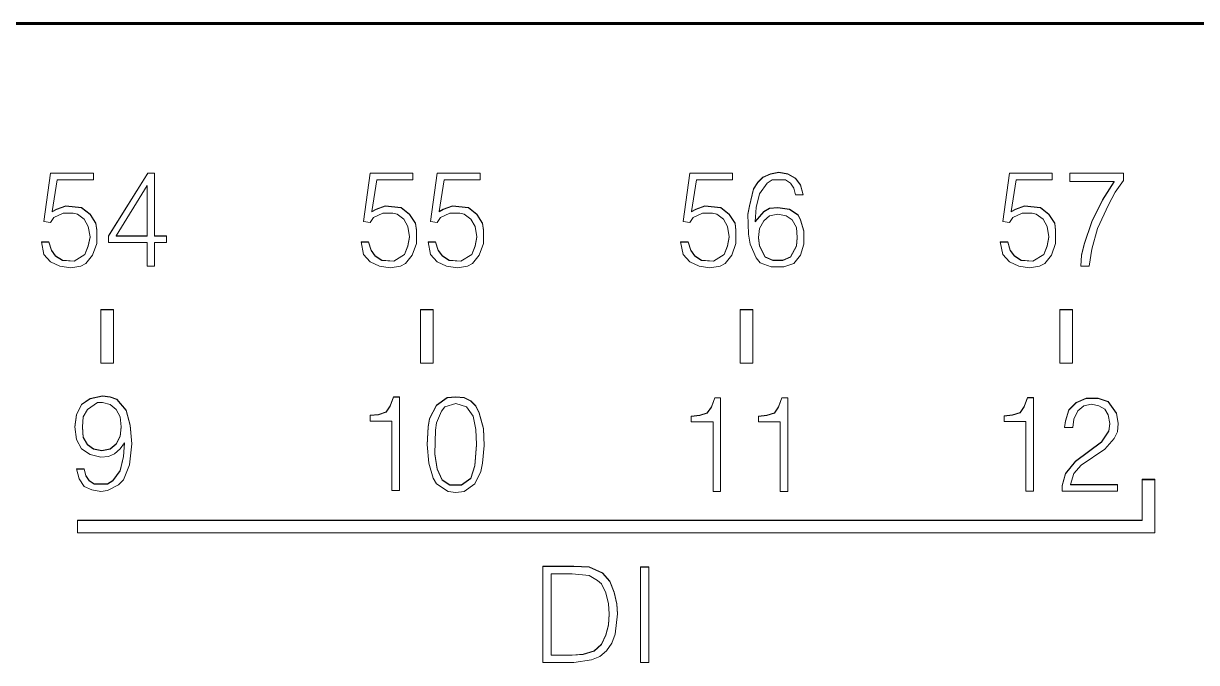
# Model space of a CAD drawing. Header units: millimetres. Extents: x 0 to 53000, y -591 to 24400.
# Drawn here: x 2860.2 to 2878.84, y 2928.85 to 2939 of the extents above; entities that cross this region are included whole.
import ezdxf
from ezdxf.enums import TextEntityAlignment as Align

# ---------------------------------------------------------------- set-up
doc = ezdxf.new("R2010")
doc.units = ezdxf.units.MM
doc.linetypes.add('K5LT_BASIC', pattern=[0])
doc.linetypes.add('K5LT_THIN', pattern=[0])
doc.layers.add('Основная', color=7, linetype='Continuous', lineweight=30)
doc.styles.add('текст', font='isocpeui.ttf')

# ---------------------------------------------------------------- blocks, each defined once
blk = doc.blocks.new('Программируемое реле ПР102')
at = {"layer": 'Основная', "linetype": 'K5LT_BASIC', "lineweight": 60}
blk.add_line((116.75, 34), (0.25, 34), dxfattribs=at)
at = {"layer": 'Основная', "linetype": 'K5LT_THIN', "lineweight": 18}
for p, q in [((72.457, 31.624), (72.351, 30.852)), ((72.457, 31.619), (72.351, 30.852)), ((73.137, 31.624), (72.457, 31.624)), ((72.457, 31.619), (72.457, 31.624)), ((73.137, 31.619), (72.457, 31.619)), ((72.484, 31.011), (72.564, 31.517)), ((72.564, 31.517), (73.137, 31.517)), ((73.137, 31.517), (73.137, 31.624)), ((74.004, 31.624), (73.377, 30.625)), ((74.004, 31.619), (73.377, 30.62)), ((74.004, 31.619), (74.004, 31.624)), ((74.111, 31.624), (74.004, 31.624)), ((74.111, 31.619), (74.004, 31.619)), ((74.111, 30.625), (74.111, 31.624)), ((77.537, 31.624), (77.431, 30.852)), ((77.537, 31.619), (77.431, 30.852)), ((78.217, 31.624), (77.537, 31.624)), ((77.537, 31.619), (77.537, 31.624)), ((78.217, 31.619), (77.537, 31.619)), ((77.564, 31.011), (77.644, 31.517)), ((77.644, 31.517), (78.217, 31.517)), ((78.217, 31.517), (78.217, 31.624)), ((78.604, 31.624), (78.497, 30.852)), ((78.604, 31.619), (78.498, 30.852)), ((78.604, 31.619), (78.604, 31.624)), ((79.284, 31.624), (78.604, 31.624)), ((79.284, 31.619), (78.604, 31.619)), ((78.631, 31.011), (78.711, 31.517)), ((78.711, 31.517), (79.284, 31.517)), ((79.284, 31.517), (79.284, 31.624)), ((82.617, 31.624), (82.511, 30.852)), ((82.617, 31.619), (82.511, 30.852)), ((82.617, 31.619), (82.617, 31.624)), ((83.297, 31.624), (82.617, 31.624)), ((83.297, 31.619), (82.617, 31.619)), ((82.644, 31.011), (82.724, 31.517)), ((82.724, 31.517), (83.297, 31.517)), ((83.297, 31.517), (83.297, 31.624)), ((83.777, 31.557), (83.697, 31.477)), ((83.777, 31.552), (83.697, 31.472)), ((83.897, 31.611), (83.777, 31.557)), ((83.897, 31.605), (83.777, 31.552)), ((83.777, 31.552), (83.777, 31.557)), ((83.844, 31.464), (83.924, 31.517)), ((84.031, 31.637), (83.897, 31.611)), ((84.031, 31.632), (83.897, 31.605)), ((83.897, 31.605), (83.897, 31.611)), ((83.924, 31.517), (84.137, 31.517)), ((84.177, 31.611), (84.031, 31.637)), ((84.031, 31.632), (84.031, 31.637)), ((84.177, 31.605), (84.031, 31.632)), ((84.137, 31.517), (84.217, 31.464)), ((84.297, 31.544), (84.177, 31.611)), ((84.177, 31.605), (84.177, 31.611)), ((84.297, 31.539), (84.177, 31.605)), ((84.377, 31.438), (84.297, 31.544)), ((84.297, 31.539), (84.297, 31.544)), ((84.377, 31.432), (84.297, 31.539)), ((87.697, 31.624), (87.591, 30.852)), ((87.697, 31.619), (87.591, 30.852)), ((87.697, 31.619), (87.697, 31.624)), ((88.377, 31.624), (87.697, 31.624)), ((88.377, 31.619), (87.697, 31.619)), ((87.724, 31.011), (87.804, 31.517)), ((87.804, 31.517), (88.377, 31.517)), ((88.377, 31.517), (88.377, 31.624)), ((88.657, 31.624), (88.657, 31.491)), ((89.511, 31.624), (88.657, 31.624)), ((89.511, 31.619), (88.657, 31.619)), ((89.511, 31.504), (89.511, 31.624)), ((73.497, 30.625), (73.991, 31.424)), ((73.991, 31.424), (73.991, 30.625)), ((83.631, 31.371), (83.564, 31.105)), ((83.631, 31.366), (83.564, 31.099)), ((83.697, 31.477), (83.631, 31.371)), ((83.697, 31.472), (83.631, 31.366)), ((83.631, 31.366), (83.631, 31.371)), ((83.697, 31.472), (83.697, 31.477)), ((83.724, 31.291), (83.844, 31.464)), ((84.217, 31.464), (84.271, 31.384)), ((84.271, 31.384), (84.297, 31.278)), ((84.417, 31.278), (84.377, 31.438)), ((84.377, 31.432), (84.377, 31.438)), ((84.416, 31.278), (84.377, 31.432)), ((88.657, 31.491), (89.364, 31.491)), ((89.364, 31.491), (89.177, 31.198)), ((89.364, 31.486), (89.177, 31.193)), ((89.364, 31.486), (89.364, 31.491)), ((89.377, 31.318), (89.511, 31.504)), ((83.671, 31.078), (83.724, 31.291)), ((84.297, 31.278), (84.417, 31.278)), ((89.177, 31.198), (89.004, 30.852)), ((89.177, 31.193), (89.004, 30.846)), ((89.177, 31.193), (89.177, 31.198)), ((89.271, 31.118), (89.377, 31.318)), ((72.551, 31.051), (72.484, 31.011)), ((72.551, 31.046), (72.484, 31.006)), ((72.484, 31.006), (72.484, 31.011)), ((72.511, 30.918), (72.657, 30.985)), ((72.697, 31.105), (72.551, 31.051)), ((72.697, 31.099), (72.551, 31.046)), ((72.551, 31.046), (72.551, 31.051)), ((72.657, 30.985), (72.817, 30.985)), ((72.697, 31.099), (72.697, 31.105)), ((72.951, 31.078), (72.697, 31.105)), ((72.951, 31.073), (72.697, 31.099)), ((72.817, 30.985), (72.884, 30.972)), ((72.884, 30.972), (72.991, 30.892)), ((73.084, 30.972), (72.951, 31.078)), ((72.951, 31.073), (72.951, 31.078)), ((73.084, 30.966), (72.951, 31.073)), ((73.084, 30.966), (73.084, 30.972)), ((73.177, 30.825), (73.084, 30.972)), ((73.177, 30.82), (73.084, 30.966)), ((77.631, 31.051), (77.564, 31.011)), ((77.631, 31.046), (77.564, 31.006)), ((77.564, 31.006), (77.564, 31.011)), ((77.591, 30.918), (77.737, 30.985)), ((77.777, 31.105), (77.631, 31.051)), ((77.777, 31.099), (77.631, 31.046)), ((77.631, 31.046), (77.631, 31.051)), ((77.737, 30.985), (77.897, 30.985)), ((78.031, 31.078), (77.777, 31.105)), ((77.777, 31.099), (77.777, 31.105)), ((78.031, 31.073), (77.777, 31.099)), ((77.897, 30.985), (77.964, 30.972)), ((77.964, 30.972), (78.071, 30.892)), ((78.031, 31.073), (78.031, 31.078)), ((78.164, 30.972), (78.031, 31.078)), ((78.164, 30.966), (78.031, 31.073)), ((78.164, 30.966), (78.164, 30.972)), ((78.257, 30.825), (78.164, 30.972)), ((78.257, 30.82), (78.164, 30.966)), ((78.697, 31.051), (78.631, 31.011)), ((78.697, 31.046), (78.631, 31.006)), ((78.631, 31.006), (78.631, 31.011)), ((78.657, 30.918), (78.804, 30.985)), ((78.844, 31.105), (78.697, 31.051)), ((78.844, 31.099), (78.697, 31.046)), ((78.697, 31.046), (78.697, 31.051)), ((78.804, 30.985), (78.964, 30.985)), ((78.844, 31.099), (78.844, 31.105)), ((79.097, 31.078), (78.844, 31.105)), ((79.097, 31.073), (78.844, 31.099)), ((78.964, 30.985), (79.031, 30.972)), ((79.031, 30.972), (79.137, 30.892)), ((79.231, 30.972), (79.097, 31.078)), ((79.097, 31.073), (79.097, 31.078)), ((79.231, 30.966), (79.097, 31.073)), ((79.231, 30.966), (79.231, 30.972)), ((79.324, 30.825), (79.231, 30.972)), ((79.324, 30.82), (79.231, 30.966)), ((82.711, 31.051), (82.644, 31.011)), ((82.711, 31.046), (82.644, 31.006)), ((82.644, 31.006), (82.644, 31.011)), ((82.671, 30.918), (82.817, 30.985)), ((82.857, 31.105), (82.711, 31.051)), ((82.857, 31.099), (82.711, 31.046)), ((82.711, 31.046), (82.711, 31.051)), ((82.817, 30.985), (82.977, 30.985)), ((82.857, 31.099), (82.857, 31.105)), ((83.111, 31.078), (82.857, 31.105)), ((83.111, 31.073), (82.857, 31.099)), ((82.977, 30.985), (83.044, 30.972)), ((83.044, 30.972), (83.151, 30.892)), ((83.244, 30.972), (83.111, 31.078)), ((83.111, 31.073), (83.111, 31.078)), ((83.244, 30.966), (83.111, 31.073)), ((83.244, 30.966), (83.244, 30.972)), ((83.337, 30.825), (83.244, 30.972)), ((83.337, 30.82), (83.244, 30.966)), ((83.564, 31.105), (83.537, 30.972)), ((83.564, 31.099), (83.537, 30.967)), ((83.537, 30.972), (83.551, 30.652)), ((83.564, 31.099), (83.564, 31.105)), ((83.657, 30.852), (83.671, 31.078)), ((83.791, 31.011), (83.657, 30.852)), ((83.791, 31.006), (83.657, 30.846)), ((83.884, 31.065), (83.791, 31.011)), ((83.884, 31.059), (83.791, 31.006)), ((83.791, 31.006), (83.791, 31.011)), ((84.017, 31.078), (83.884, 31.065)), ((84.017, 31.073), (83.884, 31.059)), ((83.884, 31.059), (83.884, 31.065)), ((83.884, 30.945), (84.017, 30.972)), ((84.017, 31.073), (84.017, 31.078)), ((84.204, 31.051), (84.017, 31.078)), ((84.204, 31.046), (84.017, 31.073)), ((84.017, 30.972), (84.151, 30.945)), ((84.204, 31.046), (84.204, 31.051)), ((84.337, 30.958), (84.204, 31.051)), ((84.337, 30.953), (84.204, 31.046)), ((84.377, 30.878), (84.337, 30.958)), ((84.337, 30.953), (84.337, 30.958)), ((84.377, 30.873), (84.337, 30.953)), ((87.791, 31.051), (87.724, 31.011)), ((87.791, 31.046), (87.724, 31.006)), ((87.724, 31.006), (87.724, 31.011)), ((87.751, 30.918), (87.897, 30.985)), ((87.937, 31.105), (87.791, 31.051)), ((87.937, 31.099), (87.791, 31.046)), ((87.791, 31.046), (87.791, 31.051)), ((87.897, 30.985), (88.057, 30.985)), ((87.937, 31.099), (87.937, 31.105)), ((88.191, 31.078), (87.937, 31.105)), ((88.191, 31.073), (87.937, 31.099)), ((88.057, 30.985), (88.124, 30.972)), ((88.124, 30.972), (88.231, 30.892)), ((88.191, 31.073), (88.191, 31.078)), ((88.324, 30.972), (88.191, 31.078)), ((88.324, 30.966), (88.191, 31.073)), ((88.417, 30.825), (88.324, 30.972)), ((88.324, 30.966), (88.324, 30.972)), ((88.417, 30.82), (88.324, 30.966)), ((89.097, 30.745), (89.271, 31.118)), ((72.351, 30.852), (72.457, 30.838)), ((72.457, 30.838), (72.511, 30.918)), ((72.991, 30.892), (73.057, 30.772)), ((73.057, 30.772), (73.084, 30.612)), ((73.191, 30.719), (73.177, 30.825)), ((73.177, 30.82), (73.177, 30.825)), ((73.191, 30.713), (73.177, 30.82)), ((77.431, 30.852), (77.537, 30.838)), ((77.537, 30.838), (77.591, 30.918)), ((78.071, 30.892), (78.137, 30.772)), ((78.137, 30.772), (78.164, 30.612)), ((78.257, 30.82), (78.257, 30.825)), ((78.271, 30.719), (78.257, 30.825)), ((78.271, 30.713), (78.257, 30.82)), ((78.497, 30.852), (78.604, 30.838)), ((78.604, 30.838), (78.657, 30.918)), ((79.137, 30.892), (79.204, 30.772)), ((79.204, 30.772), (79.231, 30.612)), ((79.337, 30.719), (79.324, 30.825)), ((79.324, 30.82), (79.324, 30.825)), ((79.337, 30.713), (79.324, 30.82)), ((82.511, 30.852), (82.617, 30.838)), ((82.617, 30.838), (82.671, 30.918)), ((83.151, 30.892), (83.217, 30.772)), ((83.217, 30.772), (83.244, 30.612)), ((83.337, 30.82), (83.337, 30.825)), ((83.351, 30.719), (83.337, 30.825)), ((83.351, 30.713), (83.337, 30.82)), ((83.657, 30.846), (83.657, 30.852)), ((83.724, 30.745), (83.791, 30.865)), ((83.791, 30.865), (83.884, 30.945)), ((84.151, 30.945), (84.244, 30.878)), ((84.244, 30.878), (84.311, 30.758)), ((84.377, 30.873), (84.377, 30.878)), ((84.431, 30.705), (84.377, 30.878)), ((84.431, 30.7), (84.377, 30.873)), ((87.591, 30.852), (87.697, 30.838)), ((87.697, 30.838), (87.751, 30.918)), ((88.231, 30.892), (88.297, 30.772)), ((88.297, 30.772), (88.324, 30.612)), ((88.417, 30.82), (88.417, 30.825)), ((88.431, 30.719), (88.417, 30.825)), ((88.431, 30.713), (88.417, 30.82)), ((89.004, 30.852), (88.884, 30.492)), ((89.004, 30.846), (88.884, 30.487)), ((89.004, 30.846), (89.004, 30.852)), ((73.084, 30.612), (73.057, 30.466)), ((73.084, 30.607), (73.057, 30.46)), ((73.084, 30.607), (73.084, 30.612)), ((73.191, 30.505), (73.191, 30.719)), ((73.377, 30.625), (73.377, 30.519)), ((73.991, 30.625), (73.497, 30.625)), ((73.497, 30.62), (73.497, 30.625)), ((73.991, 30.62), (73.497, 30.62)), ((73.991, 30.62), (73.991, 30.625)), ((74.111, 30.62), (74.111, 30.625)), ((74.297, 30.625), (74.111, 30.625)), ((74.297, 30.62), (74.111, 30.62)), ((74.297, 30.519), (74.297, 30.625)), ((78.164, 30.612), (78.137, 30.466)), ((78.164, 30.607), (78.137, 30.46)), ((78.164, 30.607), (78.164, 30.612)), ((78.271, 30.505), (78.271, 30.719)), ((79.231, 30.612), (79.204, 30.466)), ((79.231, 30.607), (79.204, 30.46)), ((79.231, 30.607), (79.231, 30.612)), ((79.337, 30.505), (79.337, 30.719)), ((83.244, 30.612), (83.217, 30.466)), ((83.244, 30.607), (83.217, 30.46)), ((83.244, 30.607), (83.244, 30.612)), ((83.351, 30.505), (83.351, 30.719)), ((83.551, 30.652), (83.577, 30.492)), ((83.711, 30.599), (83.724, 30.745)), ((83.711, 30.593), (83.711, 30.599)), ((83.724, 30.466), (83.711, 30.599)), ((83.724, 30.46), (83.711, 30.593)), ((84.311, 30.758), (84.324, 30.599)), ((84.324, 30.599), (84.311, 30.466)), ((84.324, 30.593), (84.311, 30.46)), ((84.324, 30.593), (84.324, 30.599)), ((84.431, 30.492), (84.431, 30.705)), ((88.324, 30.612), (88.297, 30.466)), ((88.324, 30.607), (88.297, 30.46)), ((88.324, 30.607), (88.324, 30.612)), ((88.431, 30.505), (88.431, 30.719)), ((89.004, 30.412), (89.097, 30.745)), ((72.311, 30.532), (72.351, 30.332)), ((72.431, 30.532), (72.311, 30.532)), ((72.431, 30.527), (72.312, 30.527)), ((72.471, 30.399), (72.431, 30.532)), ((72.431, 30.527), (72.431, 30.532)), ((72.471, 30.394), (72.431, 30.527)), ((72.471, 30.394), (72.471, 30.399)), ((72.537, 30.306), (72.471, 30.399)), ((72.537, 30.301), (72.471, 30.394)), ((73.057, 30.466), (73.004, 30.332)), ((73.057, 30.46), (73.004, 30.327)), ((73.057, 30.46), (73.057, 30.466)), ((73.124, 30.319), (73.191, 30.505)), ((73.377, 30.519), (73.991, 30.519)), ((73.991, 30.519), (73.991, 30.146)), ((74.111, 30.519), (74.297, 30.519)), ((74.111, 30.146), (74.111, 30.519)), ((77.511, 30.532), (77.391, 30.532)), ((77.391, 30.532), (77.431, 30.332)), ((77.511, 30.527), (77.392, 30.527)), ((77.551, 30.399), (77.511, 30.532)), ((77.511, 30.527), (77.511, 30.532)), ((77.551, 30.394), (77.511, 30.527)), ((77.617, 30.306), (77.551, 30.399)), ((77.551, 30.394), (77.551, 30.399)), ((77.617, 30.301), (77.551, 30.394)), ((78.137, 30.466), (78.084, 30.332)), ((78.137, 30.46), (78.084, 30.327)), ((78.137, 30.46), (78.137, 30.466)), ((78.204, 30.319), (78.271, 30.505)), ((78.457, 30.532), (78.497, 30.332)), ((78.577, 30.532), (78.457, 30.532)), ((78.577, 30.527), (78.458, 30.527)), ((78.617, 30.399), (78.577, 30.532)), ((78.577, 30.527), (78.577, 30.532)), ((78.617, 30.394), (78.577, 30.527)), ((78.684, 30.306), (78.617, 30.399)), ((78.617, 30.394), (78.617, 30.399)), ((78.684, 30.301), (78.617, 30.394)), ((79.204, 30.466), (79.151, 30.332)), ((79.204, 30.46), (79.151, 30.327)), ((79.204, 30.46), (79.204, 30.466)), ((79.271, 30.319), (79.337, 30.505)), ((82.591, 30.532), (82.471, 30.532)), ((82.471, 30.532), (82.511, 30.332)), ((82.591, 30.527), (82.472, 30.527)), ((82.591, 30.527), (82.591, 30.532)), ((82.631, 30.399), (82.591, 30.532)), ((82.631, 30.394), (82.591, 30.527)), ((82.697, 30.306), (82.631, 30.399)), ((82.631, 30.394), (82.631, 30.399)), ((82.697, 30.301), (82.631, 30.394)), ((83.217, 30.466), (83.164, 30.332)), ((83.217, 30.46), (83.164, 30.327)), ((83.217, 30.46), (83.217, 30.466)), ((83.284, 30.319), (83.351, 30.505)), ((83.577, 30.492), (83.671, 30.279)), ((83.724, 30.46), (83.724, 30.466)), ((83.817, 30.292), (83.724, 30.466)), ((83.817, 30.287), (83.724, 30.46)), ((84.311, 30.466), (84.217, 30.292)), ((84.311, 30.46), (84.217, 30.287)), ((84.311, 30.46), (84.311, 30.466)), ((84.377, 30.319), (84.431, 30.492)), ((87.551, 30.532), (87.591, 30.332)), ((87.671, 30.532), (87.551, 30.532)), ((87.671, 30.527), (87.552, 30.527)), ((87.671, 30.527), (87.671, 30.532)), ((87.711, 30.399), (87.671, 30.532)), ((87.711, 30.394), (87.671, 30.527)), ((87.777, 30.306), (87.711, 30.399)), ((87.711, 30.394), (87.711, 30.399)), ((87.777, 30.301), (87.711, 30.394)), ((88.297, 30.466), (88.244, 30.332)), ((88.297, 30.46), (88.244, 30.327)), ((88.297, 30.46), (88.297, 30.466)), ((88.364, 30.319), (88.431, 30.505)), ((88.884, 30.492), (88.844, 30.319)), ((88.884, 30.487), (88.844, 30.314)), ((88.884, 30.487), (88.884, 30.492)), ((88.964, 30.146), (89.004, 30.412)), ((72.351, 30.332), (72.457, 30.213)), ((72.457, 30.213), (72.604, 30.146)), ((72.644, 30.239), (72.537, 30.306)), ((72.537, 30.301), (72.537, 30.306)), ((72.644, 30.234), (72.537, 30.301)), ((72.644, 30.234), (72.644, 30.239)), ((72.831, 30.226), (72.644, 30.239)), ((72.831, 30.221), (72.644, 30.234)), ((73.004, 30.332), (72.831, 30.226)), ((73.004, 30.327), (72.831, 30.221)), ((72.831, 30.221), (72.831, 30.226)), ((73.004, 30.327), (73.004, 30.332)), ((73.017, 30.186), (73.124, 30.319)), ((77.431, 30.332), (77.537, 30.213)), ((77.537, 30.213), (77.684, 30.146)), ((77.617, 30.301), (77.617, 30.306)), ((77.724, 30.239), (77.617, 30.306)), ((77.724, 30.234), (77.617, 30.301)), ((77.724, 30.234), (77.724, 30.239)), ((77.911, 30.226), (77.724, 30.239)), ((77.911, 30.221), (77.724, 30.234)), ((78.084, 30.332), (77.911, 30.226)), ((78.084, 30.327), (77.911, 30.221)), ((77.911, 30.221), (77.911, 30.226)), ((78.084, 30.327), (78.084, 30.332)), ((78.097, 30.186), (78.204, 30.319)), ((78.497, 30.332), (78.604, 30.213)), ((78.604, 30.213), (78.751, 30.146)), ((78.684, 30.301), (78.684, 30.306)), ((78.791, 30.239), (78.684, 30.306)), ((78.791, 30.234), (78.684, 30.301)), ((78.977, 30.226), (78.791, 30.239)), ((78.791, 30.234), (78.791, 30.239)), ((78.977, 30.221), (78.791, 30.234)), ((79.151, 30.332), (78.977, 30.226)), ((79.151, 30.327), (78.977, 30.221)), ((78.977, 30.221), (78.977, 30.226)), ((79.151, 30.327), (79.151, 30.332)), ((79.164, 30.186), (79.271, 30.319)), ((82.511, 30.332), (82.617, 30.213)), ((82.617, 30.213), (82.764, 30.146)), ((82.697, 30.301), (82.697, 30.306)), ((82.804, 30.239), (82.697, 30.306)), ((82.804, 30.234), (82.697, 30.301)), ((82.991, 30.226), (82.804, 30.239)), ((82.804, 30.234), (82.804, 30.239)), ((82.991, 30.221), (82.804, 30.234)), ((83.164, 30.332), (82.991, 30.226)), ((83.164, 30.327), (82.991, 30.221)), ((82.991, 30.221), (82.991, 30.226)), ((83.164, 30.327), (83.164, 30.332)), ((83.177, 30.186), (83.284, 30.319)), ((83.671, 30.279), (83.737, 30.199)), ((83.937, 30.239), (83.817, 30.292)), ((83.817, 30.287), (83.817, 30.292)), ((83.937, 30.234), (83.817, 30.287)), ((83.937, 30.234), (83.937, 30.239)), ((84.097, 30.239), (83.937, 30.239)), ((84.097, 30.234), (83.937, 30.234)), ((84.217, 30.292), (84.097, 30.239)), ((84.217, 30.287), (84.097, 30.234)), ((84.097, 30.234), (84.097, 30.239)), ((84.217, 30.287), (84.217, 30.292)), ((84.271, 30.186), (84.377, 30.319)), ((87.591, 30.332), (87.697, 30.213)), ((87.697, 30.213), (87.844, 30.146)), ((87.884, 30.239), (87.777, 30.306)), ((87.777, 30.301), (87.777, 30.306)), ((87.884, 30.234), (87.777, 30.301)), ((88.071, 30.226), (87.884, 30.239)), ((87.884, 30.234), (87.884, 30.239)), ((88.071, 30.221), (87.884, 30.234)), ((88.244, 30.332), (88.071, 30.226)), ((88.244, 30.327), (88.071, 30.221)), ((88.071, 30.221), (88.071, 30.226)), ((88.244, 30.327), (88.244, 30.332)), ((88.257, 30.186), (88.364, 30.319)), ((88.844, 30.319), (88.831, 30.146)), ((88.844, 30.314), (88.831, 30.146)), ((88.844, 30.314), (88.844, 30.319)), ((72.604, 30.146), (72.777, 30.119)), ((72.777, 30.119), (72.937, 30.146)), ((72.937, 30.146), (73.017, 30.186)), ((73.991, 30.146), (74.111, 30.146)), ((77.684, 30.146), (77.857, 30.119)), ((77.857, 30.119), (78.017, 30.146)), ((78.017, 30.146), (78.097, 30.186)), ((78.751, 30.146), (78.924, 30.119)), ((78.924, 30.119), (79.084, 30.146)), ((79.084, 30.146), (79.164, 30.186)), ((82.764, 30.146), (82.937, 30.119)), ((82.937, 30.119), (83.097, 30.146)), ((83.097, 30.146), (83.177, 30.186)), ((83.737, 30.199), (83.911, 30.133)), ((83.911, 30.133), (84.111, 30.133)), ((84.111, 30.133), (84.271, 30.186)), ((87.844, 30.146), (88.017, 30.119)), ((88.017, 30.119), (88.177, 30.146)), ((88.177, 30.146), (88.257, 30.186)), ((88.831, 30.146), (88.964, 30.146)), ((73.257, 29.454), (73.457, 29.454)), ((73.257, 28.605), (73.257, 29.454)), ((73.257, 29.449), (73.457, 29.449)), ((73.457, 29.454), (73.457, 28.605)), ((78.337, 29.454), (78.537, 29.454)), ((78.337, 28.605), (78.337, 29.454)), ((78.337, 29.449), (78.537, 29.449)), ((78.537, 29.454), (78.537, 28.605)), ((83.417, 28.605), (83.417, 29.454)), ((83.417, 29.454), (83.617, 29.454)), ((83.417, 29.449), (83.617, 29.449)), ((83.617, 29.454), (83.617, 28.605)), ((88.497, 29.454), (88.697, 29.454)), ((88.497, 28.605), (88.497, 29.454)), ((88.497, 29.449), (88.697, 29.449)), ((88.697, 29.454), (88.697, 28.605)), ((73.457, 28.605), (73.257, 28.605)), ((78.537, 28.605), (78.337, 28.605)), ((83.617, 28.605), (83.417, 28.605)), ((88.697, 28.605), (88.497, 28.605)), ((73.084, 28.042), (72.951, 27.949)), ((73.084, 28.037), (72.951, 27.944)), ((73.044, 27.869), (73.204, 27.976)), ((73.284, 28.082), (73.084, 28.042)), ((73.284, 28.077), (73.084, 28.037)), ((73.084, 28.037), (73.084, 28.042)), ((73.204, 27.976), (73.284, 27.976)), ((73.284, 28.077), (73.284, 28.082)), ((73.404, 28.069), (73.284, 28.082)), ((73.404, 28.064), (73.284, 28.077)), ((73.284, 27.976), (73.404, 27.949)), ((73.511, 28.029), (73.404, 28.069)), ((73.404, 28.064), (73.404, 28.069)), ((73.511, 28.024), (73.404, 28.064)), ((73.511, 28.024), (73.511, 28.029)), ((73.657, 27.856), (73.511, 28.029)), ((73.657, 27.851), (73.511, 28.024)), ((77.909, 28.069), (77.856, 27.923)), ((77.909, 28.064), (77.856, 27.918)), ((78.002, 28.069), (77.909, 28.069)), ((77.909, 28.064), (77.909, 28.069)), ((78.002, 28.064), (77.909, 28.064)), ((78.002, 26.578), (78.002, 28.069)), ((78.762, 28.056), (78.589, 27.936)), ((78.762, 28.051), (78.589, 27.931)), ((78.896, 28.069), (78.762, 28.056)), ((78.896, 28.064), (78.762, 28.051)), ((78.762, 28.051), (78.762, 28.056)), ((78.896, 28.064), (78.896, 28.069)), ((79.029, 28.056), (78.896, 28.069)), ((79.029, 28.051), (78.896, 28.064)), ((79.136, 28.003), (79.029, 28.056)), ((79.029, 28.051), (79.029, 28.056)), ((79.136, 27.997), (79.029, 28.051)), ((79.216, 27.923), (79.136, 28.003)), ((79.136, 27.997), (79.136, 28.003)), ((79.216, 27.918), (79.136, 27.997)), ((83.014, 28.055), (82.961, 27.909)), ((83.014, 28.05), (82.961, 27.904)), ((83.107, 28.055), (83.014, 28.055)), ((83.014, 28.05), (83.014, 28.055)), ((83.107, 28.05), (83.014, 28.05)), ((83.107, 26.564), (83.107, 28.055)), ((84.081, 28.055), (84.027, 27.909)), ((84.081, 28.05), (84.027, 27.904)), ((84.174, 28.055), (84.081, 28.055)), ((84.081, 28.05), (84.081, 28.055)), ((84.174, 28.05), (84.081, 28.05)), ((84.174, 26.564), (84.174, 28.055)), ((87.986, 28.06), (87.933, 27.914)), ((87.986, 28.055), (87.933, 27.909)), ((87.986, 28.055), (87.986, 28.06)), ((88.079, 28.06), (87.986, 28.06)), ((88.079, 28.055), (87.986, 28.055)), ((88.079, 26.569), (88.079, 28.06)), ((88.759, 27.98), (88.639, 27.861)), ((88.759, 27.975), (88.639, 27.855)), ((88.919, 28.047), (88.759, 27.98)), ((88.919, 28.042), (88.759, 27.975)), ((88.759, 27.975), (88.759, 27.98)), ((88.919, 28.042), (88.919, 28.047)), ((89.106, 28.047), (88.919, 28.047)), ((89.106, 28.042), (88.919, 28.042)), ((89.266, 27.994), (89.106, 28.047)), ((89.106, 28.042), (89.106, 28.047)), ((89.266, 27.988), (89.106, 28.042)), ((89.266, 27.988), (89.266, 27.994)), ((89.399, 27.807), (89.266, 27.994)), ((89.399, 27.802), (89.266, 27.988)), ((72.871, 27.789), (72.844, 27.59)), ((72.871, 27.784), (72.844, 27.587)), ((72.951, 27.949), (72.871, 27.789)), ((72.951, 27.944), (72.871, 27.784)), ((72.871, 27.784), (72.871, 27.789)), ((72.951, 27.944), (72.951, 27.949)), ((72.977, 27.749), (73.044, 27.869)), ((73.404, 27.949), (73.497, 27.869)), ((73.497, 27.869), (73.564, 27.749)), ((73.657, 27.851), (73.657, 27.856)), ((73.724, 27.616), (73.657, 27.856)), ((73.724, 27.611), (73.657, 27.851)), ((77.669, 27.79), (77.536, 27.776)), ((77.669, 27.784), (77.536, 27.771)), ((77.789, 27.83), (77.669, 27.79)), ((77.789, 27.824), (77.669, 27.784)), ((77.669, 27.784), (77.669, 27.79)), ((77.856, 27.923), (77.789, 27.83)), ((77.856, 27.918), (77.789, 27.824)), ((77.789, 27.824), (77.789, 27.83)), ((77.856, 27.918), (77.856, 27.923)), ((78.589, 27.936), (78.482, 27.723)), ((78.589, 27.931), (78.482, 27.718)), ((78.589, 27.931), (78.589, 27.936)), ((78.589, 27.656), (78.669, 27.843)), ((78.669, 27.843), (78.722, 27.909)), ((78.722, 27.909), (78.896, 27.963)), ((78.896, 27.963), (79.069, 27.909)), ((79.069, 27.909), (79.176, 27.763)), ((79.269, 27.816), (79.216, 27.923)), ((79.216, 27.918), (79.216, 27.923)), ((79.269, 27.811), (79.216, 27.918)), ((79.269, 27.811), (79.269, 27.816)), ((79.336, 27.563), (79.269, 27.816)), ((79.336, 27.558), (79.269, 27.811)), ((82.894, 27.816), (82.774, 27.776)), ((82.894, 27.81), (82.774, 27.77)), ((82.961, 27.909), (82.894, 27.816)), ((82.961, 27.904), (82.894, 27.81)), ((82.894, 27.81), (82.894, 27.816)), ((82.961, 27.904), (82.961, 27.909)), ((83.961, 27.816), (83.841, 27.776)), ((83.961, 27.81), (83.841, 27.77)), ((84.027, 27.909), (83.961, 27.816)), ((84.027, 27.904), (83.961, 27.81)), ((83.961, 27.81), (83.961, 27.816)), ((84.027, 27.904), (84.027, 27.909)), ((87.866, 27.821), (87.746, 27.781)), ((87.866, 27.815), (87.746, 27.775)), ((87.933, 27.914), (87.866, 27.821)), ((87.933, 27.909), (87.866, 27.815)), ((87.866, 27.815), (87.866, 27.821)), ((87.933, 27.909), (87.933, 27.914)), ((88.639, 27.861), (88.586, 27.687)), ((88.639, 27.855), (88.586, 27.682)), ((88.639, 27.855), (88.639, 27.861)), ((88.719, 27.714), (88.786, 27.847)), ((88.786, 27.847), (88.879, 27.927)), ((88.879, 27.927), (88.999, 27.954)), ((88.999, 27.954), (89.119, 27.927)), ((89.119, 27.927), (89.213, 27.874)), ((89.213, 27.874), (89.266, 27.781)), ((89.426, 27.647), (89.399, 27.807)), ((89.399, 27.802), (89.399, 27.807)), ((89.426, 27.644), (89.399, 27.802)), ((72.964, 27.59), (72.977, 27.749)), ((73.564, 27.749), (73.577, 27.59)), ((73.724, 27.611), (73.724, 27.616)), ((73.751, 27.323), (73.724, 27.616)), ((73.75, 27.321), (73.724, 27.611)), ((77.536, 27.776), (77.536, 27.683)), ((77.536, 27.683), (77.882, 27.683)), ((77.882, 27.683), (77.882, 26.578)), ((78.482, 27.723), (78.456, 27.59)), ((78.482, 27.718), (78.456, 27.585)), ((78.482, 27.718), (78.482, 27.723)), ((78.576, 27.537), (78.589, 27.656)), ((79.176, 27.763), (79.216, 27.55)), ((82.774, 27.776), (82.641, 27.762)), ((82.774, 27.77), (82.641, 27.757)), ((82.641, 27.762), (82.641, 27.669)), ((82.641, 27.669), (82.987, 27.669)), ((82.774, 27.77), (82.774, 27.776)), ((82.987, 27.669), (82.987, 26.564)), ((83.841, 27.776), (83.707, 27.762)), ((83.841, 27.77), (83.707, 27.757)), ((83.707, 27.762), (83.707, 27.669)), ((83.707, 27.669), (84.054, 27.669)), ((83.841, 27.77), (83.841, 27.776)), ((84.054, 27.669), (84.054, 26.564)), ((87.746, 27.781), (87.613, 27.767)), ((87.746, 27.775), (87.613, 27.762)), ((87.613, 27.767), (87.613, 27.674)), ((87.613, 27.674), (87.959, 27.674)), ((87.746, 27.775), (87.746, 27.781)), ((87.959, 27.674), (87.959, 26.569)), ((88.586, 27.687), (88.573, 27.581)), ((88.586, 27.682), (88.573, 27.581)), ((88.586, 27.682), (88.586, 27.687)), ((88.706, 27.581), (88.719, 27.714)), ((89.266, 27.781), (89.293, 27.647)), ((89.293, 27.647), (89.279, 27.528)), ((89.293, 27.642), (89.279, 27.522)), ((89.293, 27.642), (89.293, 27.647)), ((89.413, 27.514), (89.426, 27.647)), ((72.844, 27.59), (72.871, 27.39)), ((72.977, 27.43), (72.964, 27.59)), ((72.964, 27.584), (72.964, 27.59)), ((72.977, 27.424), (72.964, 27.584)), ((72.977, 27.424), (72.977, 27.43)), ((73.044, 27.31), (72.977, 27.43)), ((73.044, 27.305), (72.977, 27.424)), ((73.564, 27.443), (73.497, 27.323)), ((73.564, 27.438), (73.497, 27.318)), ((73.577, 27.59), (73.564, 27.443)), ((73.577, 27.584), (73.564, 27.438)), ((73.564, 27.438), (73.564, 27.443)), ((73.577, 27.584), (73.577, 27.59)), ((78.456, 27.59), (78.442, 27.31)), ((78.456, 27.585), (78.442, 27.308)), ((78.456, 27.585), (78.456, 27.59)), ((78.562, 27.164), (78.576, 27.537)), ((79.216, 27.55), (79.229, 27.31)), ((79.336, 27.558), (79.336, 27.563)), ((79.349, 27.297), (79.336, 27.563)), ((79.349, 27.295), (79.336, 27.558)), ((88.573, 27.581), (88.706, 27.581)), ((89.279, 27.528), (89.159, 27.354)), ((89.279, 27.522), (89.159, 27.349)), ((89.213, 27.235), (89.359, 27.408)), ((89.279, 27.522), (89.279, 27.528)), ((89.359, 27.408), (89.413, 27.514)), ((72.871, 27.39), (72.951, 27.243)), ((72.951, 27.243), (73.084, 27.15)), ((73.044, 27.305), (73.044, 27.31)), ((73.137, 27.243), (73.044, 27.31)), ((73.137, 27.238), (73.044, 27.305)), ((73.271, 27.217), (73.137, 27.243)), ((73.137, 27.238), (73.137, 27.243)), ((73.271, 27.211), (73.137, 27.238)), ((73.404, 27.243), (73.271, 27.217)), ((73.404, 27.238), (73.271, 27.211)), ((73.497, 27.323), (73.404, 27.243)), ((73.497, 27.318), (73.404, 27.238)), ((73.404, 27.238), (73.404, 27.243)), ((73.471, 27.163), (73.564, 27.243)), ((73.497, 27.318), (73.497, 27.323)), ((73.564, 27.243), (73.631, 27.337)), ((73.631, 27.337), (73.617, 27.123)), ((73.631, 27.331), (73.617, 27.118)), ((73.631, 27.331), (73.631, 27.337)), ((73.711, 26.99), (73.751, 27.323)), ((78.442, 27.31), (78.469, 27.017)), ((79.229, 27.31), (79.202, 26.977)), ((79.229, 27.305), (79.202, 26.972)), ((79.229, 27.305), (79.229, 27.31)), ((79.322, 27.017), (79.349, 27.297)), ((89.159, 27.354), (88.746, 27.048)), ((89.159, 27.349), (88.746, 27.043)), ((88.839, 26.982), (89.213, 27.235)), ((89.159, 27.349), (89.159, 27.354)), ((73.084, 27.15), (73.257, 27.11)), ((73.257, 27.11), (73.377, 27.123)), ((73.271, 27.211), (73.271, 27.217)), ((73.377, 27.123), (73.471, 27.163)), ((73.617, 27.123), (73.564, 26.897)), ((73.617, 27.118), (73.564, 26.892)), ((73.617, 27.118), (73.617, 27.123)), ((78.562, 27.159), (78.562, 27.164)), ((78.602, 26.924), (78.562, 27.164)), ((78.602, 26.919), (78.562, 27.159)), ((88.746, 27.048), (88.586, 26.848)), ((88.746, 27.043), (88.586, 26.843)), ((88.746, 27.043), (88.746, 27.048)), ((72.991, 26.924), (72.871, 26.924)), ((72.871, 26.924), (72.911, 26.764)), ((72.991, 26.918), (72.872, 26.918)), ((73.017, 26.817), (72.991, 26.924)), ((72.991, 26.918), (72.991, 26.924)), ((73.017, 26.812), (72.991, 26.918)), ((73.564, 26.897), (73.444, 26.737)), ((73.564, 26.892), (73.444, 26.732)), ((73.564, 26.892), (73.564, 26.897)), ((73.617, 26.751), (73.711, 26.99)), ((78.469, 27.017), (78.536, 26.778)), ((78.602, 26.919), (78.602, 26.924)), ((78.682, 26.751), (78.602, 26.924)), ((78.682, 26.746), (78.602, 26.919)), ((79.202, 26.977), (79.136, 26.778)), ((79.202, 26.972), (79.136, 26.772)), ((79.202, 26.972), (79.202, 26.977)), ((79.202, 26.684), (79.296, 26.884)), ((79.296, 26.884), (79.322, 27.017)), ((88.586, 26.848), (88.533, 26.662)), ((88.586, 26.843), (88.586, 26.848)), ((88.666, 26.675), (88.719, 26.848)), ((88.719, 26.848), (88.839, 26.982)), ((72.911, 26.764), (72.991, 26.644)), ((73.017, 26.812), (73.017, 26.817)), ((73.071, 26.737), (73.017, 26.817)), ((73.071, 26.732), (73.017, 26.812)), ((73.151, 26.684), (73.071, 26.737)), ((73.071, 26.732), (73.071, 26.737)), ((73.151, 26.679), (73.071, 26.732)), ((73.364, 26.684), (73.151, 26.684)), ((73.151, 26.679), (73.151, 26.684)), ((73.364, 26.679), (73.151, 26.679)), ((73.444, 26.737), (73.364, 26.684)), ((73.444, 26.732), (73.364, 26.679)), ((73.364, 26.679), (73.364, 26.684)), ((73.364, 26.578), (73.537, 26.671)), ((73.444, 26.732), (73.444, 26.737)), ((73.537, 26.671), (73.617, 26.751)), ((78.536, 26.778), (78.589, 26.684)), ((78.589, 26.684), (78.776, 26.565)), ((78.802, 26.671), (78.682, 26.751)), ((78.682, 26.746), (78.682, 26.751)), ((78.802, 26.666), (78.682, 26.746)), ((78.802, 26.666), (78.802, 26.671)), ((78.989, 26.671), (78.802, 26.671)), ((78.989, 26.666), (78.802, 26.666)), ((79.136, 26.778), (78.989, 26.671)), ((79.136, 26.772), (78.989, 26.666)), ((78.989, 26.666), (78.989, 26.671)), ((79.029, 26.565), (79.202, 26.684)), ((79.136, 26.772), (79.136, 26.778)), ((88.586, 26.843), (88.533, 26.657)), ((88.533, 26.662), (88.533, 26.569)), ((89.413, 26.675), (88.666, 26.675)), ((88.666, 26.67), (88.666, 26.675)), ((89.413, 26.67), (88.666, 26.67)), ((89.413, 26.569), (89.413, 26.675)), ((89.807, 26.758), (90.007, 26.758)), ((89.807, 26.758), (89.807, 26.109)), ((89.807, 26.752), (90.007, 26.752)), ((90.007, 26.758), (90.007, 25.909)), ((72.991, 26.644), (73.111, 26.591)), ((73.111, 26.591), (73.257, 26.564)), ((73.257, 26.564), (73.364, 26.578)), ((77.882, 26.578), (78.002, 26.578)), ((78.776, 26.565), (78.896, 26.551)), ((78.896, 26.551), (79.029, 26.565)), ((82.987, 26.564), (83.107, 26.564)), ((84.054, 26.564), (84.174, 26.564)), ((87.959, 26.569), (88.079, 26.569)), ((88.533, 26.569), (89.413, 26.569)), ((72.887, 26.109), (72.887, 25.909)), ((72.887, 26.109), (89.807, 26.109)), ((72.887, 26.103), (89.807, 26.103)), ((89.807, 26.103), (89.807, 26.109)), ((72.887, 25.909), (90.007, 25.909)), ((80.282, 25.379), (80.282, 23.848)), ((80.775, 25.379), (80.282, 25.379)), ((80.775, 25.374), (80.282, 25.374)), ((80.775, 25.374), (80.775, 25.379)), ((81.015, 25.366), (80.775, 25.379)), ((81.015, 25.36), (80.775, 25.374)), ((81.015, 25.36), (81.015, 25.366)), ((81.228, 25.272), (81.015, 25.366)), ((81.228, 25.267), (81.015, 25.36)), ((81.968, 25.366), (81.835, 25.366)), ((81.835, 25.366), (81.835, 23.848)), ((81.968, 25.36), (81.835, 25.36)), ((81.968, 23.848), (81.968, 25.366)), ((80.415, 23.967), (80.415, 25.259)), ((80.415, 25.259), (80.748, 25.259)), ((80.748, 25.259), (81.015, 25.232)), ((81.015, 25.232), (81.148, 25.153)), ((81.348, 25.139), (81.228, 25.272)), ((81.228, 25.267), (81.228, 25.272)), ((81.348, 25.134), (81.228, 25.267)), ((81.148, 25.153), (81.215, 25.099)), ((81.215, 25.099), (81.282, 24.953)), ((81.415, 24.966), (81.348, 25.139)), ((81.348, 25.134), (81.348, 25.139)), ((81.415, 24.961), (81.348, 25.134)), ((81.282, 24.953), (81.322, 24.78)), ((81.455, 24.78), (81.415, 24.966)), ((81.415, 24.961), (81.415, 24.966)), ((81.455, 24.774), (81.415, 24.961)), ((81.322, 24.78), (81.335, 24.62)), ((81.335, 24.62), (81.322, 24.447)), ((81.335, 24.615), (81.322, 24.442)), ((81.335, 24.615), (81.335, 24.62)), ((81.428, 24.3), (81.468, 24.62)), ((81.455, 24.774), (81.455, 24.78)), ((81.468, 24.62), (81.455, 24.78)), ((81.468, 24.618), (81.455, 24.774)), ((81.322, 24.447), (81.282, 24.287)), ((81.322, 24.442), (81.282, 24.282)), ((81.322, 24.442), (81.322, 24.447)), ((81.282, 24.287), (81.215, 24.141)), ((81.282, 24.282), (81.215, 24.135)), ((81.282, 24.282), (81.282, 24.287)), ((81.375, 24.154), (81.428, 24.3)), ((81.215, 24.141), (81.095, 24.034)), ((81.215, 24.135), (81.095, 24.029)), ((81.215, 24.135), (81.215, 24.141)), ((81.295, 24.034), (81.375, 24.154)), ((80.415, 23.962), (80.415, 23.967)), ((80.748, 23.967), (80.415, 23.967)), ((80.748, 23.962), (80.415, 23.962)), ((80.922, 23.981), (80.748, 23.967)), ((80.922, 23.975), (80.748, 23.962)), ((80.748, 23.962), (80.748, 23.967)), ((80.775, 23.848), (81.055, 23.888)), ((81.095, 24.034), (80.922, 23.981)), ((81.095, 24.029), (80.922, 23.975)), ((80.922, 23.975), (80.922, 23.981)), ((81.055, 23.888), (81.188, 23.941)), ((81.095, 24.029), (81.095, 24.034)), ((81.188, 23.941), (81.295, 24.034)), ((80.282, 23.848), (80.775, 23.848)), ((81.835, 23.848), (81.968, 23.848))]:
    blk.add_line(p, q, dxfattribs=at)
at = {"layer": 'Основная', "style": 'текст'}
blk.add_attdef('№', text='', height=40, dxfattribs=at).set_placement((57, -88), align=Align.MIDDLE_CENTER)

msp = doc.modelspace()

# ---------------------------------------------------------------- block references
at = {"layer": 'Основная'}
msp.add_blockref('Программируемое реле ПР102', (2788.17049, 2905), dxfattribs=at)

doc.saveas('drawing.dxf')
